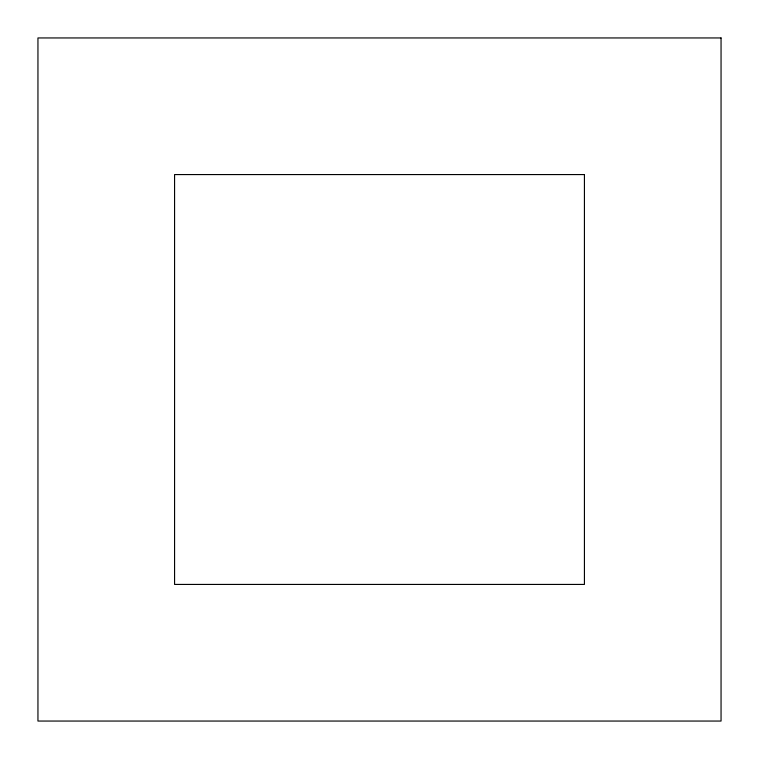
<?xml version="1.0" encoding="UTF-8"?>
<svg xmlns="http://www.w3.org/2000/svg" width="759" height="759" viewBox="0 0 759 759"><rect width="100%" height="100%" fill="white"/><g stroke="black" fill="none" stroke-linecap="round" stroke-linejoin="round"><path stroke-width="1.14" d="M721.05 37.95L37.95 37.95L37.95 721.05L721.05 721.05L721.05 37.95M584.43 174.57L174.57 174.57L174.57 584.43L584.43 584.43L584.43 174.57"/></g></svg>
